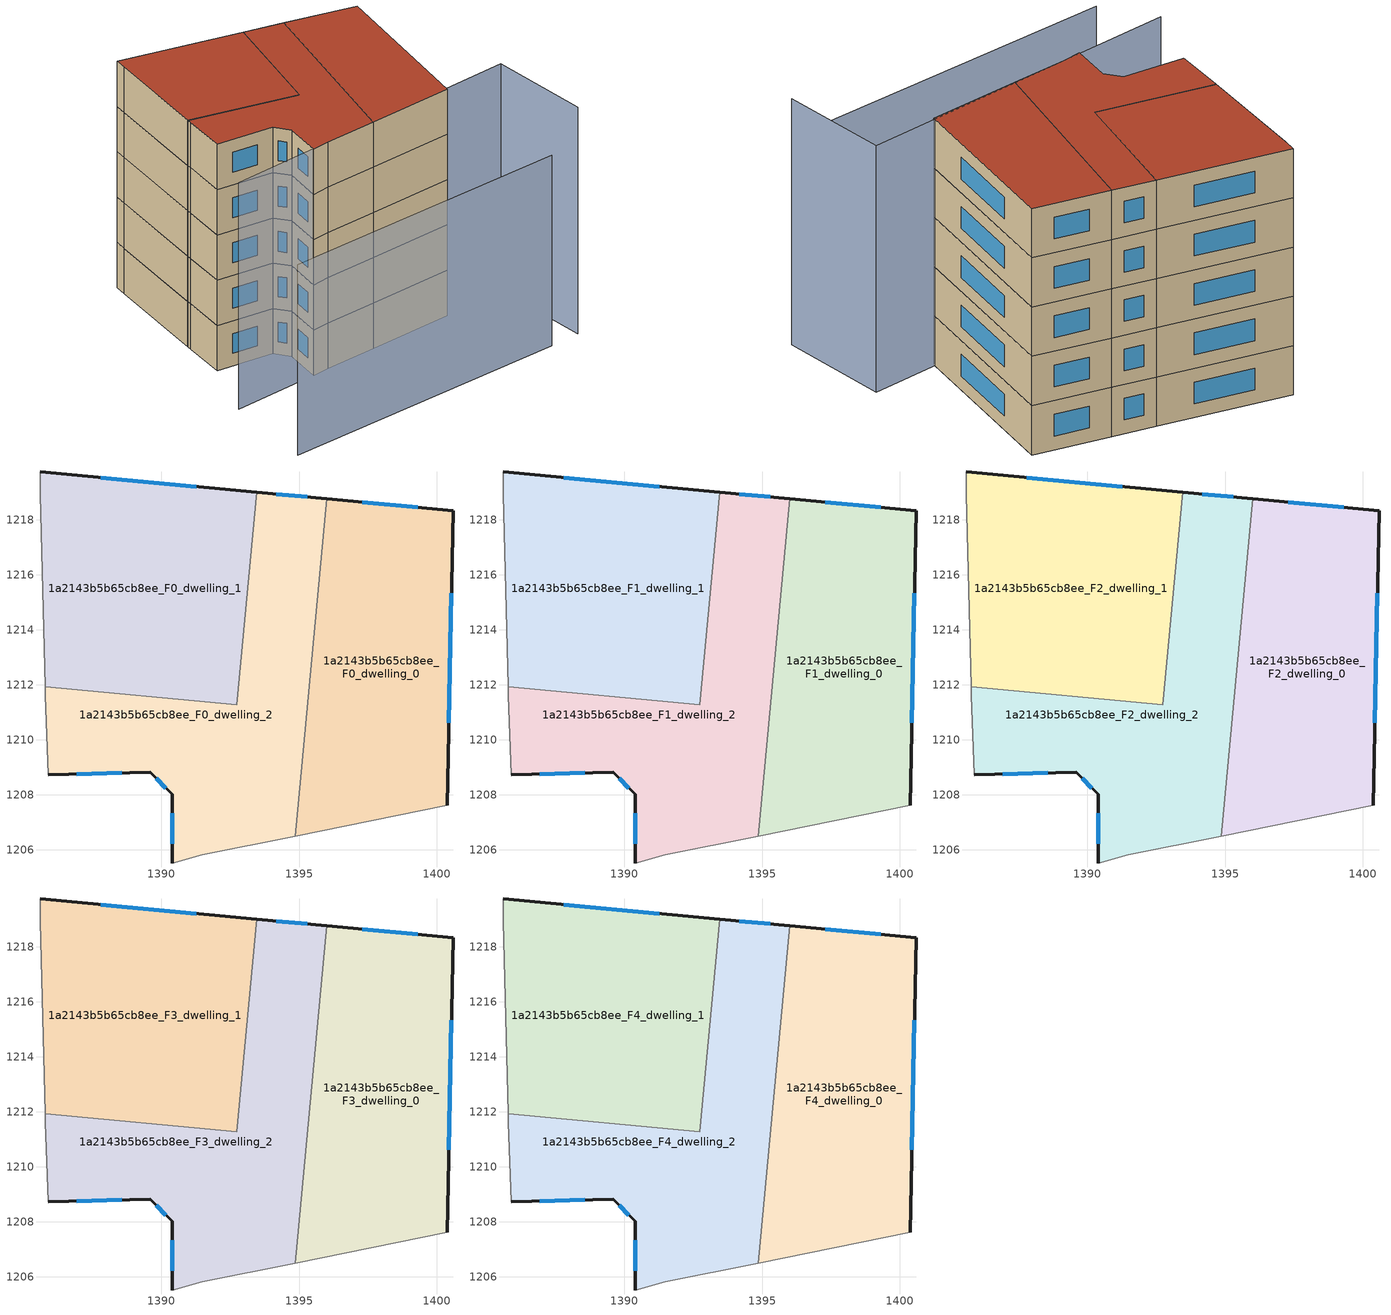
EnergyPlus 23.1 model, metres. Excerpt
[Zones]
1a2143b5b65cb8ee_F0_dwelling_0
 floor ground (EU_floor_Construction): 1400.6,1218.33 1400.39,1207.62 1394.86,1206.5 1396.01,1218.75 z0
 wall outside (EU_wall_Construction): 1400.39,1207.62 1400.6,1218.33 1396.01,1218.75 z0:3
 wall adiabatic (EU_wall_Construction): 1394.86,1206.5 1400.39,1207.62 z0:3
 wall to 1a2143b5b65cb8ee_F0_dwelling_2 (EU_wall_Construction): 1396.01,1218.75 1394.86,1206.5 z0:3
 window (EU_Window_Construction): 1399.31,1218.45 1397.29,1218.63 / 1400.45,1210.62 1400.54,1215.33 z0.84:2.16
1a2143b5b65cb8ee_F0_dwelling_1
 floor ground (EU_floor_Construction): 1393.46,1218.99 1392.73,1211.27 1385.78,1211.92 1385.59,1218.93 1385.59,1219.73 z0
 wall outside (EU_wall_Construction): 1393.46,1218.99 1385.59,1219.73 z0:3
 wall adiabatic (EU_wall_Construction): 1385.59,1219.73 1385.59,1218.93 1385.78,1211.92 z0:3
 wall to 1a2143b5b65cb8ee_F0_dwelling_2 (EU_wall_Construction): 1385.78,1211.92 1392.73,1211.27 1393.46,1218.99 z0:3
 window (EU_Window_Construction): 1391.26,1219.2 1387.79,1219.52 z0.84:2.16
1a2143b5b65cb8ee_F0_dwelling_2
 floor ground (EU_floor_Construction): 1396.01,1218.75 1394.86,1206.5 1391.49,1205.82 1390.39,1205.52 1390.39,1208.02 1389.59,1208.82 1385.88,1208.72 1385.78,1211.62 1385.78,1211.92 1392.73,1211.27 1393.46,1218.99 z0
 wall outside (EU_wall_Construction): 1385.88,1208.72 1389.59,1208.82 1390.39,1208.02 1390.39,1205.52 / 1396.01,1218.75 1393.46,1218.99 z0:3
 wall adiabatic (EU_wall_Construction): 1385.78,1211.92 1385.78,1211.62 1385.88,1208.72 / 1390.39,1205.52 1391.49,1205.82 1394.86,1206.5 z0:3
 window (EU_Window_Construction): 1389.81,1208.6 1390.16,1208.24 / 1386.92,1208.75 1388.55,1208.79 / 1395.3,1218.82 1394.18,1218.93 / 1390.39,1207.32 1390.39,1206.22 z0.84:2.16
1a2143b5b65cb8ee_F1_dwelling_0
 floor to 1a2143b5b65cb8ee_F0_dwelling_0 (EU_floor_Construction): 1400.6,1218.33 1400.39,1207.62 1394.86,1206.5 1396.01,1218.75 z3
 wall outside (EU_wall_Construction): 1400.39,1207.62 1400.6,1218.33 1396.01,1218.75 z3:6
 wall adiabatic (EU_wall_Construction): 1394.86,1206.5 1400.39,1207.62 z3:6
 wall to 1a2143b5b65cb8ee_F1_dwelling_2 (EU_wall_Construction): 1396.01,1218.75 1394.86,1206.5 z3:6
 window (EU_Window_Construction): 1399.31,1218.45 1397.29,1218.63 / 1400.45,1210.62 1400.54,1215.33 z3.84:5.16
1a2143b5b65cb8ee_F1_dwelling_1
 floor to 1a2143b5b65cb8ee_F0_dwelling_1 (EU_floor_Construction): 1393.46,1218.99 1392.73,1211.27 1385.78,1211.92 1385.59,1218.93 1385.59,1219.73 z3
 wall outside (EU_wall_Construction): 1393.46,1218.99 1385.59,1219.73 z3:6
 wall adiabatic (EU_wall_Construction): 1385.59,1219.73 1385.59,1218.93 1385.78,1211.92 z3:6
 wall to 1a2143b5b65cb8ee_F1_dwelling_2 (EU_wall_Construction): 1385.78,1211.92 1392.73,1211.27 1393.46,1218.99 z3:6
 window (EU_Window_Construction): 1391.26,1219.2 1387.79,1219.52 z3.84:5.16
1a2143b5b65cb8ee_F1_dwelling_2
 floor to 1a2143b5b65cb8ee_F0_dwelling_2 (EU_floor_Construction): 1396.01,1218.75 1394.86,1206.5 1391.49,1205.82 1390.39,1205.52 1390.39,1208.02 1389.59,1208.82 1385.88,1208.72 1385.78,1211.62 1385.78,1211.92 1392.73,1211.27 1393.46,1218.99 z3
 wall outside (EU_wall_Construction): 1385.88,1208.72 1389.59,1208.82 1390.39,1208.02 1390.39,1205.52 / 1396.01,1218.75 1393.46,1218.99 z3:6
 wall adiabatic (EU_wall_Construction): 1385.78,1211.92 1385.78,1211.62 1385.88,1208.72 / 1390.39,1205.52 1391.49,1205.82 1394.86,1206.5 z3:6
 window (EU_Window_Construction): 1389.81,1208.6 1390.16,1208.24 / 1386.92,1208.75 1388.55,1208.79 / 1395.3,1218.82 1394.18,1218.93 / 1390.39,1207.32 1390.39,1206.22 z3.84:5.16
1a2143b5b65cb8ee_F2_dwelling_0
 floor to 1a2143b5b65cb8ee_F1_dwelling_0 (EU_floor_Construction): 1400.6,1218.33 1400.39,1207.62 1394.86,1206.5 1396.01,1218.75 z6
 wall outside (EU_wall_Construction): 1400.39,1207.62 1400.6,1218.33 1396.01,1218.75 z6:9
 wall adiabatic (EU_wall_Construction): 1394.86,1206.5 1400.39,1207.62 z6:9
 wall to 1a2143b5b65cb8ee_F2_dwelling_2 (EU_wall_Construction): 1396.01,1218.75 1394.86,1206.5 z6:9
 window (EU_Window_Construction): 1399.31,1218.45 1397.29,1218.63 / 1400.45,1210.62 1400.54,1215.33 z6.84:8.16
1a2143b5b65cb8ee_F2_dwelling_1
 floor to 1a2143b5b65cb8ee_F1_dwelling_1 (EU_floor_Construction): 1393.46,1218.99 1392.73,1211.27 1385.78,1211.92 1385.59,1218.93 1385.59,1219.73 z6
 wall outside (EU_wall_Construction): 1393.46,1218.99 1385.59,1219.73 z6:9
 wall adiabatic (EU_wall_Construction): 1385.59,1219.73 1385.59,1218.93 1385.78,1211.92 z6:9
 wall to 1a2143b5b65cb8ee_F2_dwelling_2 (EU_wall_Construction): 1385.78,1211.92 1392.73,1211.27 1393.46,1218.99 z6:9
 window (EU_Window_Construction): 1391.26,1219.2 1387.79,1219.52 z6.84:8.16
1a2143b5b65cb8ee_F2_dwelling_2
 floor to 1a2143b5b65cb8ee_F1_dwelling_2 (EU_floor_Construction): 1396.01,1218.75 1394.86,1206.5 1391.49,1205.82 1390.39,1205.52 1390.39,1208.02 1389.59,1208.82 1385.88,1208.72 1385.78,1211.62 1385.78,1211.92 1392.73,1211.27 1393.46,1218.99 z6
 wall outside (EU_wall_Construction): 1385.88,1208.72 1389.59,1208.82 1390.39,1208.02 1390.39,1205.52 / 1396.01,1218.75 1393.46,1218.99 z6:9
 wall adiabatic (EU_wall_Construction): 1385.78,1211.92 1385.78,1211.62 1385.88,1208.72 / 1390.39,1205.52 1391.49,1205.82 1394.86,1206.5 z6:9
 window (EU_Window_Construction): 1389.81,1208.6 1390.16,1208.24 / 1386.92,1208.75 1388.55,1208.79 / 1395.3,1218.82 1394.18,1218.93 / 1390.39,1207.32 1390.39,1206.22 z6.84:8.16
1a2143b5b65cb8ee_F3_dwelling_0
 floor to 1a2143b5b65cb8ee_F2_dwelling_0 (EU_floor_Construction): 1400.6,1218.33 1400.39,1207.62 1394.86,1206.5 1396.01,1218.75 z9
 wall outside (EU_wall_Construction): 1400.39,1207.62 1400.6,1218.33 1396.01,1218.75 z9:12
 wall adiabatic (EU_wall_Construction): 1394.86,1206.5 1400.39,1207.62 z9:12
 wall to 1a2143b5b65cb8ee_F3_dwelling_2 (EU_wall_Construction): 1396.01,1218.75 1394.86,1206.5 z9:12
 window (EU_Window_Construction): 1399.31,1218.45 1397.29,1218.63 / 1400.45,1210.62 1400.54,1215.33 z9.84:11.16
1a2143b5b65cb8ee_F3_dwelling_1
 floor to 1a2143b5b65cb8ee_F2_dwelling_1 (EU_floor_Construction): 1393.46,1218.99 1392.73,1211.27 1385.78,1211.92 1385.59,1218.93 1385.59,1219.73 z9
 wall outside (EU_wall_Construction): 1393.46,1218.99 1385.59,1219.73 z9:12
 wall adiabatic (EU_wall_Construction): 1385.59,1219.73 1385.59,1218.93 1385.78,1211.92 z9:12
 wall to 1a2143b5b65cb8ee_F3_dwelling_2 (EU_wall_Construction): 1385.78,1211.92 1392.73,1211.27 1393.46,1218.99 z9:12
 window (EU_Window_Construction): 1391.26,1219.2 1387.79,1219.52 z9.84:11.16
1a2143b5b65cb8ee_F3_dwelling_2
 floor to 1a2143b5b65cb8ee_F2_dwelling_2 (EU_floor_Construction): 1396.01,1218.75 1394.86,1206.5 1391.49,1205.82 1390.39,1205.52 1390.39,1208.02 1389.59,1208.82 1385.88,1208.72 1385.78,1211.62 1385.78,1211.92 1392.73,1211.27 1393.46,1218.99 z9
 wall outside (EU_wall_Construction): 1385.88,1208.72 1389.59,1208.82 1390.39,1208.02 1390.39,1205.52 / 1396.01,1218.75 1393.46,1218.99 z9:12
 wall adiabatic (EU_wall_Construction): 1385.78,1211.92 1385.78,1211.62 1385.88,1208.72 / 1390.39,1205.52 1391.49,1205.82 1394.86,1206.5 z9:12
 window (EU_Window_Construction): 1389.81,1208.6 1390.16,1208.24 / 1386.92,1208.75 1388.55,1208.79 / 1395.3,1218.82 1394.18,1218.93 / 1390.39,1207.32 1390.39,1206.22 z9.84:11.16
1a2143b5b65cb8ee_F4_dwelling_0
 floor to 1a2143b5b65cb8ee_F3_dwelling_0 (EU_floor_Construction): 1400.6,1218.33 1400.39,1207.62 1394.86,1206.5 1396.01,1218.75 z12
 wall outside (EU_wall_Construction): 1400.39,1207.62 1400.6,1218.33 1396.01,1218.75 z12:15
 wall adiabatic (EU_wall_Construction): 1394.86,1206.5 1400.39,1207.62 z12:15
 wall to 1a2143b5b65cb8ee_F4_dwelling_2 (EU_wall_Construction): 1396.01,1218.75 1394.86,1206.5 z12:15
 window (EU_Window_Construction): 1399.31,1218.45 1397.29,1218.63 / 1400.45,1210.62 1400.54,1215.33 z12.84:14.16
 roof outside (EU_roof_Construction): 1400.39,1207.62 1400.6,1218.33 1396.01,1218.75 1394.86,1206.5 z15
1a2143b5b65cb8ee_F4_dwelling_1
 floor to 1a2143b5b65cb8ee_F3_dwelling_1 (EU_floor_Construction): 1393.46,1218.99 1392.73,1211.27 1385.78,1211.92 1385.59,1218.93 1385.59,1219.73 z12
 wall outside (EU_wall_Construction): 1393.46,1218.99 1385.59,1219.73 z12:15
 wall adiabatic (EU_wall_Construction): 1385.59,1219.73 1385.59,1218.93 1385.78,1211.92 z12:15
 wall to 1a2143b5b65cb8ee_F4_dwelling_2 (EU_wall_Construction): 1385.78,1211.92 1392.73,1211.27 1393.46,1218.99 z12:15
 window (EU_Window_Construction): 1391.26,1219.2 1387.79,1219.52 z12.84:14.16
 roof outside (EU_roof_Construction): 1392.73,1211.27 1393.46,1218.99 1385.59,1219.73 1385.59,1218.93 1385.78,1211.92 z15
1a2143b5b65cb8ee_F4_dwelling_2
 floor to 1a2143b5b65cb8ee_F3_dwelling_2 (EU_floor_Construction): 1396.01,1218.75 1394.86,1206.5 1391.49,1205.82 1390.39,1205.52 1390.39,1208.02 1389.59,1208.82 1385.88,1208.72 1385.78,1211.62 1385.78,1211.92 1392.73,1211.27 1393.46,1218.99 z12
 wall outside (EU_wall_Construction): 1385.88,1208.72 1389.59,1208.82 1390.39,1208.02 1390.39,1205.52 / 1396.01,1218.75 1393.46,1218.99 z12:15
 wall adiabatic (EU_wall_Construction): 1385.78,1211.92 1385.78,1211.62 1385.88,1208.72 / 1390.39,1205.52 1391.49,1205.82 1394.86,1206.5 z12:15
 window (EU_Window_Construction): 1389.81,1208.6 1390.16,1208.24 / 1386.92,1208.75 1388.55,1208.79 / 1395.3,1218.82 1394.18,1218.93 / 1390.39,1207.32 1390.39,1206.22 z12.84:14.16
 roof outside (EU_roof_Construction): 1394.86,1206.5 1396.01,1218.75 1393.46,1218.99 1392.73,1211.27 1385.78,1211.92 1385.78,1211.62 1385.88,1208.72 1389.59,1208.82 1390.39,1208.02 1390.39,1205.52 1391.49,1205.82 z15
shading: 1385.15,1198.2 1403.89,1201.71 z0:12.6; 1384.79,1204.38 1404.46,1208.6 / 1404.46,1208.6 1405.84,1202.13 z0:15
[Building]
EU S2 Campaign: North Axis=0; Terrain=City; Solar Distribution=FullExterior
[Site:Location]
Lyon-Bron: Latitude=45.75; Longitude=5; Time Zone=1; Elevation=198
[SizingPeriod:WeatherFileDays]
AnnualSizingPeriod: Begin Month=1; Begin Day of Month=1; End Month=12; End Day of Month=31; Day of Week for Start Day=Monday; Use Weather File Daylight Saving Period=No; Use Weather File Rain and Snow Indicators=No
[MATERIAL]
EU_InternalMass_Material: Roughness=MediumRough; Thickness=0.1; Conductivity=1; Density=1800; Specific Heat=900; Thermal Absorptance=0.9; Solar Absorptance=0.7; Visible Absorptance=0.7
[MATERIAL:NOMASS] Roughness=MediumRough; Thermal Absorptance=0.9; Solar Absorptance=0.7; Visible Absorptance=0.7
Name | Thermal Resistance
EU_wall_NoMass | 0.776494
EU_roof_NoMass | 0.486893
EU_floor_NoMass | 0.421597
[WINDOWMATERIAL:SIMPLEGLAZINGSYSTEM]
EU_Window_SimpleGlazing: UFactor=4.24961; Solar Heat Gain Coefficient=0.83; Visible Transmittance=0.83
[CONSTRUCTION]
EU_wall_Construction: EU_wall_NoMass
EU_roof_Construction: EU_roof_NoMass
EU_floor_Construction: EU_floor_NoMass
EU_Window_Construction: EU_Window_SimpleGlazing
EU_InternalMass_Construction: EU_InternalMass_Material
[ZONE] Type=1; Multiplier=1; Ceiling Height=autocalculate; Floor Area=autocalculate; Part of Total Floor Area=Yes
Name | Volume
1a2143b5b65cb8ee_F0_dwelling_0; 1a2143b5b65cb8ee_F1_dwelling_0; 1a2143b5b65cb8ee_F2_dwelling_0; 1a2143b5b65cb8ee_F3_dwelling_0; 1a2143b5b65cb8ee_F4_dwelling_0 | 173.651
1a2143b5b65cb8ee_F0_dwelling_1; 1a2143b5b65cb8ee_F1_dwelling_1; 1a2143b5b65cb8ee_F2_dwelling_1; 1a2143b5b65cb8ee_F3_dwelling_1; 1a2143b5b65cb8ee_F4_dwelling_1 | 173.66
1a2143b5b65cb8ee_F0_dwelling_2 | 173.65
1a2143b5b65cb8ee_F1_dwelling_2; 1a2143b5b65cb8ee_F2_dwelling_2; 1a2143b5b65cb8ee_F3_dwelling_2; 1a2143b5b65cb8ee_F4_dwelling_2 | 173.649
[INTERNALMASS] Construction=EU_InternalMass_Construction
Name | Zone or ZoneList | Surface Area
1a2143b5b65cb8ee_F0_dwelling_0_EU_InternalMass | 1a2143b5b65cb8ee_F0_dwelling_0 | 57.8834
1a2143b5b65cb8ee_F0_dwelling_1_EU_InternalMass | 1a2143b5b65cb8ee_F0_dwelling_1 | 57.8882
1a2143b5b65cb8ee_F0_dwelling_2_EU_InternalMass | 1a2143b5b65cb8ee_F0_dwelling_2 | 57.883
1a2143b5b65cb8ee_F1_dwelling_0_EU_InternalMass | 1a2143b5b65cb8ee_F1_dwelling_0 | 57.8834
1a2143b5b65cb8ee_F1_dwelling_1_EU_InternalMass | 1a2143b5b65cb8ee_F1_dwelling_1 | 57.8882
1a2143b5b65cb8ee_F1_dwelling_2_EU_InternalMass | 1a2143b5b65cb8ee_F1_dwelling_2 | 57.883
1a2143b5b65cb8ee_F2_dwelling_0_EU_InternalMass | 1a2143b5b65cb8ee_F2_dwelling_0 | 57.8834
1a2143b5b65cb8ee_F2_dwelling_1_EU_InternalMass | 1a2143b5b65cb8ee_F2_dwelling_1 | 57.8882
1a2143b5b65cb8ee_F2_dwelling_2_EU_InternalMass | 1a2143b5b65cb8ee_F2_dwelling_2 | 57.883
1a2143b5b65cb8ee_F3_dwelling_0_EU_InternalMass | 1a2143b5b65cb8ee_F3_dwelling_0 | 57.8834
1a2143b5b65cb8ee_F3_dwelling_1_EU_InternalMass | 1a2143b5b65cb8ee_F3_dwelling_1 | 57.8882
1a2143b5b65cb8ee_F3_dwelling_2_EU_InternalMass | 1a2143b5b65cb8ee_F3_dwelling_2 | 57.883
1a2143b5b65cb8ee_F4_dwelling_0_EU_InternalMass | 1a2143b5b65cb8ee_F4_dwelling_0 | 57.8834
1a2143b5b65cb8ee_F4_dwelling_1_EU_InternalMass | 1a2143b5b65cb8ee_F4_dwelling_1 | 57.8882
1a2143b5b65cb8ee_F4_dwelling_2_EU_InternalMass | 1a2143b5b65cb8ee_F4_dwelling_2 | 57.883
[OTHEREQUIPMENT] Fuel Type=Electricity; Design Level Calculation Method=Watts/Area; Power per Zone Floor Area=1; Fraction Latent=0; Fraction Radiant=0; Fraction Lost=0; Carbon Dioxide Generation Rate=0; EndUse Subcategory=EU_Step8_InternalGains
Name | Zone or ZoneList or Space or SpaceList | Schedule
EU_Step8_InternalGain_1a2143b5b65cb8ee_F0_dwelling_0_f000 | 1a2143b5b65cb8ee_F0_dwelling_0 | EU_Step8_GainSchedule_1a2143b5b65cb8ee_F0_dwelling_0_f000
EU_Step8_InternalGain_1a2143b5b65cb8ee_F0_dwelling_1_f000 | 1a2143b5b65cb8ee_F0_dwelling_1 | EU_Step8_GainSchedule_1a2143b5b65cb8ee_F0_dwelling_1_f000
EU_Step8_InternalGain_1a2143b5b65cb8ee_F0_dwelling_2_f000 | 1a2143b5b65cb8ee_F0_dwelling_2 | EU_Step8_GainSchedule_1a2143b5b65cb8ee_F0_dwelling_2_f000
EU_Step8_InternalGain_1a2143b5b65cb8ee_F1_dwelling_0_f000 | 1a2143b5b65cb8ee_F1_dwelling_0 | EU_Step8_GainSchedule_1a2143b5b65cb8ee_F1_dwelling_0_f000
EU_Step8_InternalGain_1a2143b5b65cb8ee_F1_dwelling_1_f000 | 1a2143b5b65cb8ee_F1_dwelling_1 | EU_Step8_GainSchedule_1a2143b5b65cb8ee_F1_dwelling_1_f000
EU_Step8_InternalGain_1a2143b5b65cb8ee_F1_dwelling_2_f000 | 1a2143b5b65cb8ee_F1_dwelling_2 | EU_Step8_GainSchedule_1a2143b5b65cb8ee_F1_dwelling_2_f000
EU_Step8_InternalGain_1a2143b5b65cb8ee_F2_dwelling_0_f000 | 1a2143b5b65cb8ee_F2_dwelling_0 | EU_Step8_GainSchedule_1a2143b5b65cb8ee_F2_dwelling_0_f000
EU_Step8_InternalGain_1a2143b5b65cb8ee_F2_dwelling_1_f000 | 1a2143b5b65cb8ee_F2_dwelling_1 | EU_Step8_GainSchedule_1a2143b5b65cb8ee_F2_dwelling_1_f000
EU_Step8_InternalGain_1a2143b5b65cb8ee_F2_dwelling_2_f000 | 1a2143b5b65cb8ee_F2_dwelling_2 | EU_Step8_GainSchedule_1a2143b5b65cb8ee_F2_dwelling_2_f000
EU_Step8_InternalGain_1a2143b5b65cb8ee_F3_dwelling_0_f000 | 1a2143b5b65cb8ee_F3_dwelling_0 | EU_Step8_GainSchedule_1a2143b5b65cb8ee_F3_dwelling_0_f000
EU_Step8_InternalGain_1a2143b5b65cb8ee_F3_dwelling_1_f000 | 1a2143b5b65cb8ee_F3_dwelling_1 | EU_Step8_GainSchedule_1a2143b5b65cb8ee_F3_dwelling_1_f000
EU_Step8_InternalGain_1a2143b5b65cb8ee_F3_dwelling_2_f000 | 1a2143b5b65cb8ee_F3_dwelling_2 | EU_Step8_GainSchedule_1a2143b5b65cb8ee_F3_dwelling_2_f000
EU_Step8_InternalGain_1a2143b5b65cb8ee_F4_dwelling_0_f000 | 1a2143b5b65cb8ee_F4_dwelling_0 | EU_Step8_GainSchedule_1a2143b5b65cb8ee_F4_dwelling_0_f000
EU_Step8_InternalGain_1a2143b5b65cb8ee_F4_dwelling_1_f000 | 1a2143b5b65cb8ee_F4_dwelling_1 | EU_Step8_GainSchedule_1a2143b5b65cb8ee_F4_dwelling_1_f000
EU_Step8_InternalGain_1a2143b5b65cb8ee_F4_dwelling_2_f000 | 1a2143b5b65cb8ee_F4_dwelling_2 | EU_Step8_GainSchedule_1a2143b5b65cb8ee_F4_dwelling_2_f000
[ZONEVENTILATION:DESIGNFLOWRATE] Schedule=EU_AlwaysOn; Design Flow Rate Calculation Method=AirChanges/Hour; Air Changes per Hour=0.693814; Ventilation Type=Natural; Fan Pressure Rise=0; Fan Total Efficiency=1; Constant Term Coefficient=1; Temperature Term Coefficient=0; Velocity Term Coefficient=0; Velocity Squared Term Coefficient=0; Minimum Indoor Temperature=-100; Maximum Indoor Temperature=100; Delta Temperature=-100; Minimum Outdoor Temperature=-100; Maximum Outdoor Temperature=100; Maximum Wind Speed=40
Name | Zone or ZoneList or Space or SpaceList
EU_ConstantAir_1a2143b5b65cb8ee_F0_dwelling_0 | 1a2143b5b65cb8ee_F0_dwelling_0
EU_ConstantAir_1a2143b5b65cb8ee_F0_dwelling_1 | 1a2143b5b65cb8ee_F0_dwelling_1
EU_ConstantAir_1a2143b5b65cb8ee_F0_dwelling_2 | 1a2143b5b65cb8ee_F0_dwelling_2
EU_ConstantAir_1a2143b5b65cb8ee_F1_dwelling_0 | 1a2143b5b65cb8ee_F1_dwelling_0
EU_ConstantAir_1a2143b5b65cb8ee_F1_dwelling_1 | 1a2143b5b65cb8ee_F1_dwelling_1
EU_ConstantAir_1a2143b5b65cb8ee_F1_dwelling_2 | 1a2143b5b65cb8ee_F1_dwelling_2
EU_ConstantAir_1a2143b5b65cb8ee_F2_dwelling_0 | 1a2143b5b65cb8ee_F2_dwelling_0
EU_ConstantAir_1a2143b5b65cb8ee_F2_dwelling_1 | 1a2143b5b65cb8ee_F2_dwelling_1
EU_ConstantAir_1a2143b5b65cb8ee_F2_dwelling_2 | 1a2143b5b65cb8ee_F2_dwelling_2
EU_ConstantAir_1a2143b5b65cb8ee_F3_dwelling_0 | 1a2143b5b65cb8ee_F3_dwelling_0
EU_ConstantAir_1a2143b5b65cb8ee_F3_dwelling_1 | 1a2143b5b65cb8ee_F3_dwelling_1
EU_ConstantAir_1a2143b5b65cb8ee_F3_dwelling_2 | 1a2143b5b65cb8ee_F3_dwelling_2
EU_ConstantAir_1a2143b5b65cb8ee_F4_dwelling_0 | 1a2143b5b65cb8ee_F4_dwelling_0
EU_ConstantAir_1a2143b5b65cb8ee_F4_dwelling_1 | 1a2143b5b65cb8ee_F4_dwelling_1
EU_ConstantAir_1a2143b5b65cb8ee_F4_dwelling_2 | 1a2143b5b65cb8ee_F4_dwelling_2
[HVACTEMPLATE:THERMOSTAT] Constant Heating Setpoint=20; Constant Cooling Setpoint=50
EU_HeatOnly_1a2143b5b65cb8ee_F0_dwelling_0; EU_HeatOnly_1a2143b5b65cb8ee_F0_dwelling_1; EU_HeatOnly_1a2143b5b65cb8ee_F0_dwelling_2; EU_HeatOnly_1a2143b5b65cb8ee_F1_dwelling_0; EU_HeatOnly_1a2143b5b65cb8ee_F1_dwelling_1; EU_HeatOnly_1a2143b5b65cb8ee_F1_dwelling_2; EU_HeatOnly_1a2143b5b65cb8ee_F2_dwelling_0; EU_HeatOnly_1a2143b5b65cb8ee_F2_dwelling_1; EU_HeatOnly_1a2143b5b65cb8ee_F2_dwelling_2; EU_HeatOnly_1a2143b5b65cb8ee_F3_dwelling_0; EU_HeatOnly_1a2143b5b65cb8ee_F3_dwelling_1; EU_HeatOnly_1a2143b5b65cb8ee_F3_dwelling_2; EU_HeatOnly_1a2143b5b65cb8ee_F4_dwelling_0; EU_HeatOnly_1a2143b5b65cb8ee_F4_dwelling_1; EU_HeatOnly_1a2143b5b65cb8ee_F4_dwelling_2
[HVACTEMPLATE:ZONE:IDEALLOADSAIRSYSTEM] System Availability Schedule=EU_AlwaysOn; Maximum Heating Supply Air Temperature=50; Minimum Cooling Supply Air Temperature=13; Maximum Heating Supply Air Humidity Ratio=0.0156; Minimum Cooling Supply Air Humidity Ratio=0.0077; Heating Limit=NoLimit; Cooling Limit=NoLimit; Heating Availability Schedule=EU_AlwaysOn; Cooling Availability Schedule=EU_CoolingOff; Dehumidification Control Type=ConstantSensibleHeatRatio; Cooling Sensible Heat Ratio=0.7; Dehumidification Setpoint=60; Humidification Control Type=None; Humidification Setpoint=30; Outdoor Air Method=None; Outdoor Air Flow Rate per Person=0.00944; Outdoor Air Flow Rate per Zone Floor Area=0; Outdoor Air Flow Rate per Zone=0; Demand Controlled Ventilation Type=None; Outdoor Air Economizer Type=NoEconomizer; Heat Recovery Type=None; Sensible Heat Recovery Effectiveness=0.7; Latent Heat Recovery Effectiveness=0.65
Name | Template Thermostat
1a2143b5b65cb8ee_F0_dwelling_0 | EU_HeatOnly_1a2143b5b65cb8ee_F0_dwelling_0
1a2143b5b65cb8ee_F0_dwelling_1 | EU_HeatOnly_1a2143b5b65cb8ee_F0_dwelling_1
1a2143b5b65cb8ee_F0_dwelling_2 | EU_HeatOnly_1a2143b5b65cb8ee_F0_dwelling_2
1a2143b5b65cb8ee_F1_dwelling_0 | EU_HeatOnly_1a2143b5b65cb8ee_F1_dwelling_0
1a2143b5b65cb8ee_F1_dwelling_1 | EU_HeatOnly_1a2143b5b65cb8ee_F1_dwelling_1
1a2143b5b65cb8ee_F1_dwelling_2 | EU_HeatOnly_1a2143b5b65cb8ee_F1_dwelling_2
1a2143b5b65cb8ee_F2_dwelling_0 | EU_HeatOnly_1a2143b5b65cb8ee_F2_dwelling_0
1a2143b5b65cb8ee_F2_dwelling_1 | EU_HeatOnly_1a2143b5b65cb8ee_F2_dwelling_1
1a2143b5b65cb8ee_F2_dwelling_2 | EU_HeatOnly_1a2143b5b65cb8ee_F2_dwelling_2
1a2143b5b65cb8ee_F3_dwelling_0 | EU_HeatOnly_1a2143b5b65cb8ee_F3_dwelling_0
1a2143b5b65cb8ee_F3_dwelling_1 | EU_HeatOnly_1a2143b5b65cb8ee_F3_dwelling_1
1a2143b5b65cb8ee_F3_dwelling_2 | EU_HeatOnly_1a2143b5b65cb8ee_F3_dwelling_2
1a2143b5b65cb8ee_F4_dwelling_0 | EU_HeatOnly_1a2143b5b65cb8ee_F4_dwelling_0
1a2143b5b65cb8ee_F4_dwelling_1 | EU_HeatOnly_1a2143b5b65cb8ee_F4_dwelling_1
1a2143b5b65cb8ee_F4_dwelling_2 | EU_HeatOnly_1a2143b5b65cb8ee_F4_dwelling_2
[SIZING:ZONE] Zone Cooling Design Supply Air Temperature Input Method=SupplyAirTemperature; Zone Cooling Design Supply Air Temperature=13; Zone Heating Design Supply Air Temperature Input Method=SupplyAirTemperature; Zone Heating Design Supply Air Temperature=50; Zone Cooling Design Supply Air Humidity Ratio=0.008; Zone Heating Design Supply Air Humidity Ratio=0.008; Cooling Design Air Flow Method=DesignDay; Cooling Design Air Flow Rate=0; Cooling Minimum Air Flow per Zone Floor Area=0.000762; Cooling Minimum Air Flow=0; Cooling Minimum Air Flow Fraction=0.2; Heating Design Air Flow Method=DesignDay; Heating Design Air Flow Rate=0; Heating Maximum Air Flow per Zone Floor Area=0.002032; Heating Maximum Air Flow=0.141576; Heating Maximum Air Flow Fraction=0.3; Account for Dedicated Outdoor Air System=No; Dedicated Outdoor Air System Control Strategy=NeutralSupplyAir; Dedicated Outdoor Air Low Setpoint Temperature for Design=autosize; Dedicated Outdoor Air High Setpoint Temperature for Design=autosize; Zone Load Sizing Method=Sensible Load Only No Latent Load; Zone Latent Cooling Design Supply Air Humidity Ratio Input Method=HumidityRatioDifference; Zone Cooling Design Supply Air Humidity Ratio Difference=0.005; Zone Latent Heating Design Supply Air Humidity Ratio Input Method=HumidityRatioDifference; Zone Humidification Design Supply Air Humidity Ratio Difference=0.005
1a2143b5b65cb8ee_F0_dwelling_0; 1a2143b5b65cb8ee_F0_dwelling_1; 1a2143b5b65cb8ee_F0_dwelling_2; 1a2143b5b65cb8ee_F1_dwelling_0; 1a2143b5b65cb8ee_F1_dwelling_1; 1a2143b5b65cb8ee_F1_dwelling_2; 1a2143b5b65cb8ee_F2_dwelling_0; 1a2143b5b65cb8ee_F2_dwelling_1; 1a2143b5b65cb8ee_F2_dwelling_2; 1a2143b5b65cb8ee_F3_dwelling_0; 1a2143b5b65cb8ee_F3_dwelling_1; 1a2143b5b65cb8ee_F3_dwelling_2; 1a2143b5b65cb8ee_F4_dwelling_0; 1a2143b5b65cb8ee_F4_dwelling_1; 1a2143b5b65cb8ee_F4_dwelling_2
[SCHEDULE:CONSTANT]
Name | Hourly Value
EU_AlwaysOn | 1
EU_CoolingOff | 0
[SCHEDULE:FILE] Column Number=1; Rows to Skip at Top=0; Number of Hours of Data=8760; Column Separator=Comma; Interpolate to Timestep=No; Minutes per Item=60; Adjust Schedule for Daylight Savings=Yes
Name | File
EU_Step8_GainSchedule_1a2143b5b65cb8ee_F0_dwelling_0_f000 | ../../schedules/1a2143b5b65cb8ee/1a2143b5b65cb8ee_F0_dwelling_0_f000_gain.csv
EU_Step8_GainSchedule_1a2143b5b65cb8ee_F0_dwelling_1_f000 | ../../schedules/1a2143b5b65cb8ee/1a2143b5b65cb8ee_F0_dwelling_1_f000_gain.csv
EU_Step8_GainSchedule_1a2143b5b65cb8ee_F0_dwelling_2_f000 | ../../schedules/1a2143b5b65cb8ee/1a2143b5b65cb8ee_F0_dwelling_2_f000_gain.csv
EU_Step8_GainSchedule_1a2143b5b65cb8ee_F1_dwelling_0_f000 | ../../schedules/1a2143b5b65cb8ee/1a2143b5b65cb8ee_F1_dwelling_0_f000_gain.csv
EU_Step8_GainSchedule_1a2143b5b65cb8ee_F1_dwelling_1_f000 | ../../schedules/1a2143b5b65cb8ee/1a2143b5b65cb8ee_F1_dwelling_1_f000_gain.csv
EU_Step8_GainSchedule_1a2143b5b65cb8ee_F1_dwelling_2_f000 | ../../schedules/1a2143b5b65cb8ee/1a2143b5b65cb8ee_F1_dwelling_2_f000_gain.csv
EU_Step8_GainSchedule_1a2143b5b65cb8ee_F2_dwelling_0_f000 | ../../schedules/1a2143b5b65cb8ee/1a2143b5b65cb8ee_F2_dwelling_0_f000_gain.csv
EU_Step8_GainSchedule_1a2143b5b65cb8ee_F2_dwelling_1_f000 | ../../schedules/1a2143b5b65cb8ee/1a2143b5b65cb8ee_F2_dwelling_1_f000_gain.csv
EU_Step8_GainSchedule_1a2143b5b65cb8ee_F2_dwelling_2_f000 | ../../schedules/1a2143b5b65cb8ee/1a2143b5b65cb8ee_F2_dwelling_2_f000_gain.csv
EU_Step8_GainSchedule_1a2143b5b65cb8ee_F3_dwelling_0_f000 | ../../schedules/1a2143b5b65cb8ee/1a2143b5b65cb8ee_F3_dwelling_0_f000_gain.csv
EU_Step8_GainSchedule_1a2143b5b65cb8ee_F3_dwelling_1_f000 | ../../schedules/1a2143b5b65cb8ee/1a2143b5b65cb8ee_F3_dwelling_1_f000_gain.csv
EU_Step8_GainSchedule_1a2143b5b65cb8ee_F3_dwelling_2_f000 | ../../schedules/1a2143b5b65cb8ee/1a2143b5b65cb8ee_F3_dwelling_2_f000_gain.csv
EU_Step8_GainSchedule_1a2143b5b65cb8ee_F4_dwelling_0_f000 | ../../schedules/1a2143b5b65cb8ee/1a2143b5b65cb8ee_F4_dwelling_0_f000_gain.csv
EU_Step8_GainSchedule_1a2143b5b65cb8ee_F4_dwelling_1_f000 | ../../schedules/1a2143b5b65cb8ee/1a2143b5b65cb8ee_F4_dwelling_1_f000_gain.csv
EU_Step8_GainSchedule_1a2143b5b65cb8ee_F4_dwelling_2_f000 | ../../schedules/1a2143b5b65cb8ee/1a2143b5b65cb8ee_F4_dwelling_2_f000_gain.csv
